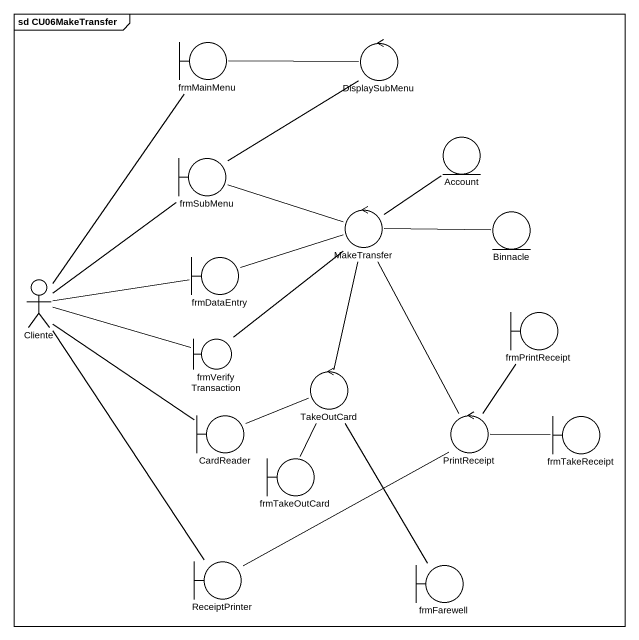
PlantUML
@startuml
mainframe sd CU06MakeTransfer
boundary frmMainMenu
control DisplaySubMenu
boundary frmSubMenu
entity Account
control MakeTransfer
entity Binnacle
actor Cliente
boundary frmDataEntry
boundary frmPrintReceipt
boundary frmVerifyTransaction
control TakeOutCard
boundary CardReader
control PrintReceipt
boundary frmTakeReceipt
boundary frmTakeOutCard
boundary ReceiptPrinter
boundary frmFarewell
frmMainMenu -right- DisplaySubMenu
frmSubMenu -up- DisplaySubMenu
frmSubMenu -right- MakeTransfer
MakeTransfer -up- Account
MakeTransfer -right- Binnacle
MakeTransfer -left- frmDataEntry
MakeTransfer -- frmVerifyTransaction
MakeTransfer -- TakeOutCard
MakeTransfer -- PrintReceipt
Cliente -up- frmMainMenu
Cliente -up- frmSubMenu
Cliente -right- frmDataEntry
Cliente -right- frmVerifyTransaction
Cliente -- CardReader
Cliente -- ReceiptPrinter
TakeOutCard -left- CardReader
TakeOutCard -- frmFarewell
PrintReceipt -up- frmPrintReceipt
PrintReceipt -right- frmTakeReceipt
PrintReceipt -left- ReceiptPrinter
frmTakeOutCard -up- TakeOutCard
@enduml
